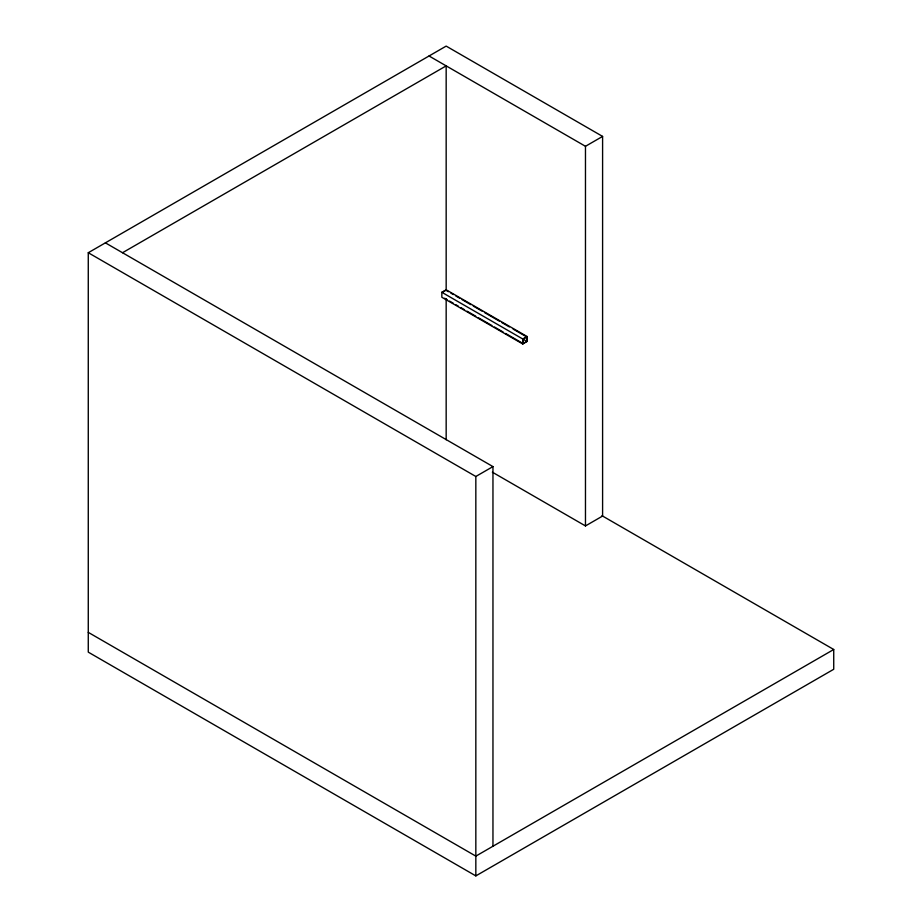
<?xml version="1.0" encoding="UTF-8"?>
<svg xmlns="http://www.w3.org/2000/svg" width="922" height="922" viewBox="0 0 922 922"><rect width="100%" height="100%" fill="white"/><g stroke="black" fill="none" stroke-linecap="round" stroke-linejoin="round"><path stroke-width="1.38" d="M601.939 515.675L833.73 649.491L833.73 669.268L475.833 875.9L88.27 652.142L88.27 252.732L446.167 46.1L602.596 136.41L602.596 516.043L585.47 525.932L492.36 472.179M122.522 252.732L446.167 65.877L446.167 290.2M429.041 55.988L585.47 146.298L602.596 136.41M441.845 292.286L446.167 289.796L527.073 336.507L527.073 341.486L522.762 343.987L441.845 297.264L441.845 292.286L522.762 338.996L527.073 336.507M442.122 292.435L445.902 290.257L448.392 291.698M523.028 343.514L523.028 339.158L526.808 336.979L526.808 341.336L523.028 343.514L505.602 333.453M88.27 252.732L475.833 476.49L492.959 466.601L492.959 846.235M833.73 649.491L475.833 856.123L88.27 632.365M450.881 293.138L453.37 294.567M455.86 296.008L459.594 298.163M462.083 299.604L470.796 304.64M473.286 306.069L481.999 311.106M484.488 312.535L499.424 321.167M501.914 322.596L509.382 326.918M513.116 329.073L526.808 336.979M523.074 339.181L526.808 341.336M444.611 298.244L447.101 299.673M449.59 301.114L453.324 303.269M455.814 304.709L458.303 306.139M460.793 307.579L464.527 309.734M467.016 311.175L475.729 316.2M478.218 317.641L491.91 325.547M494.399 326.987L503.112 332.012M105.396 242.843L492.959 466.601M585.47 146.298L585.47 525.932M522.762 338.996L522.762 343.987M475.833 476.49L475.833 875.9M446.167 298.832L446.167 439.759"/></g></svg>
